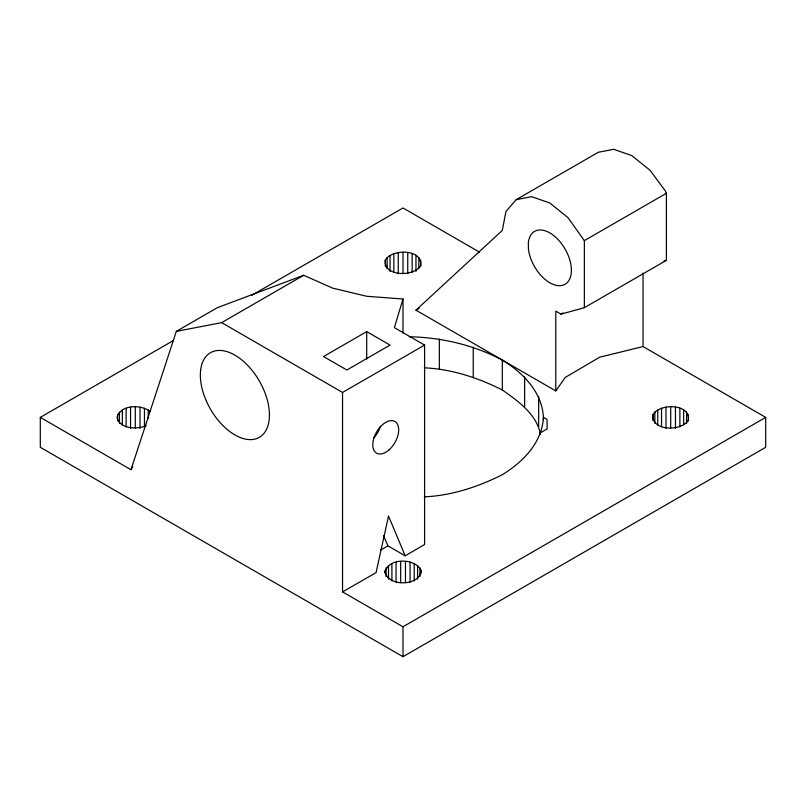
<?xml version="1.0" encoding="UTF-8"?>
<svg xmlns="http://www.w3.org/2000/svg" width="806" height="806" viewBox="0 0 806 806"><rect width="100%" height="100%" fill="white"/><g stroke="black" fill="none" stroke-linecap="round" stroke-linejoin="round"><path stroke-width="1.21" d="M384.845 570.517C386.185 586.919 419.684 586.939 421.175 570.598C415.15 557.48 387.142 557.621 384.845 573.016M150.188 411.362C140.758 404.39 120.88 404.37 116.971 417.377C120.094 429.195 136.909 429.689 146.349 425.699M385.308 260.086C383.263 276.821 414.002 277.012 420.692 265.557C422.737 248.822 391.998 248.621 385.308 260.086L385.308 266.312M653.011 414.637C650.966 431.381 681.715 431.573 688.405 420.117C690.44 403.383 659.701 403.181 653.011 414.637L653.011 420.873M555.787 390.92L555.787 311.146L560.996 314.149L584.35 307.69L666.391 260.328L666.391 193.289L665.434 191.072L650.019 170.288L631.844 155.618L613.668 149.301L598.264 152.294L516.223 199.656L505.926 211.504L502.309 230.405L415.956 310.189L555.787 390.92L565.207 377.45L599.714 357.179L643.037 346.56L765.7 417.377L765.7 447.29L403 656.699L40.3 447.29L40.3 417.377L130.975 469.727L176.312 331.367L217.328 307.69L303.691 275.279L332.777 288.165L366.649 296.265L403 299.026L394.366 327.629L424.591 345.079L424.591 544.513L405.196 555.808L387.888 545.853L383.596 535.708M130.975 469.727L132.748 466.402M380.583 550.085L387.888 545.853M40.3 417.377L173.179 340.656M251.603 295.389L403 207.978L479.641 252.228M176.312 331.367L221.65 322.642L303.691 275.279M366.71 331.609L323.528 356.534L346.872 370.014L390.054 345.089L366.71 331.609L366.71 359.033M415.956 310.189L419.191 308.315M584.35 307.69L584.35 240.651L666.391 193.289M221.65 322.642L342.55 392.451L424.591 345.079M560.996 314.149L563.152 312.909M539.859 433.094L547.153 428.883L547.012 419.412L543.446 417.357C541.924 391.766 522.993 372.825 502.309 360.04C473.626 344.948 441.607 337.432 409.267 336.767M342.55 392.451L342.55 591.886L403 626.786L765.7 417.377M342.55 591.886L376.07 572.623L388.512 516.042L405.196 555.808M664.053 260.973L666.391 260.328M516.223 199.656L531.628 196.664L549.803 202.991L567.988 217.66L584.35 240.651M424.309 496.849C451.612 495.65 478.018 486.905 502.309 474.714C523.003 461.929 541.944 442.968 543.446 417.357L543.446 419.845M424.309 367.828C451.612 369.027 478.018 377.772 502.309 389.953C518.097 401.156 536.746 414.173 540.524 434.464M688.405 414.637L688.405 420.873M686.571 412.088L686.571 423.311M683.659 409.901L683.659 424.853M679.871 408.219L679.871 426.918M675.448 407.161L675.448 428.349M670.703 406.798L670.703 427.996M665.968 407.161L665.968 428.349M661.545 408.219L661.545 426.918M657.756 409.901L657.756 424.853M654.845 412.088L654.845 423.311M643.037 273.022L643.037 346.56M538.66 396.391L538.66 426.303M524.625 376.835L524.625 406.748M502.309 360.04L502.309 389.953M473.223 347.154L473.223 377.067M439.351 339.054L439.351 368.967M421.175 570.598L421.175 573.086M420.692 260.086L420.692 266.312M419.946 567.928L419.946 576.653M418.868 257.527L418.868 268.751M417.579 565.53L417.579 579.242M415.956 255.341L415.956 271.541M414.203 563.575L414.203 581.025M412.158 253.658L412.158 272.357M410.073 562.185L410.073 582.123M407.745 252.6L407.745 273.798M405.458 561.46L405.458 582.647M403 252.248L403 273.435M403 299.026L403 332.898M403 626.786L403 656.699M400.673 561.45L400.673 582.637M398.255 252.6L398.255 273.798M396.058 562.155L396.058 582.093M393.842 253.658L393.842 272.357M391.907 563.525L391.907 580.975M390.044 255.341L390.044 271.541M388.512 565.469L388.512 579.182M387.132 257.527L387.132 268.751M386.104 567.857L386.104 576.582M148.244 409.901L148.244 418.626M144.455 408.219L144.455 426.918M140.032 407.161L140.032 428.349M135.297 406.798L135.297 427.996M130.552 407.161L130.552 428.349M126.129 408.219L126.129 426.918M122.341 409.901L122.341 424.853M119.429 412.088L119.429 423.311M117.595 414.637L117.595 420.873M380.452 426.183A18.316 10.579 -60 0 1 373.44 438.323M528.383 242.344L528.414 248.873A30.527 17.631 60 0 0 561.51 285.536A30.527 17.631 60 0 0 561.308 243.372A30.527 17.631 60 0 0 528.383 242.344M200.634 370.055A48.854 28.2 60 0 0 248.097 439.522A48.854 28.2 60 0 0 255.915 375.536A48.854 28.2 60 0 0 200.634 370.055M389.096 449.839A18.316 10.579 -60 0 0 394.9 421.467A18.316 10.579 -60 0 0 373.228 440.68A18.316 10.579 -60 0 0 389.096 449.839"/></g></svg>
